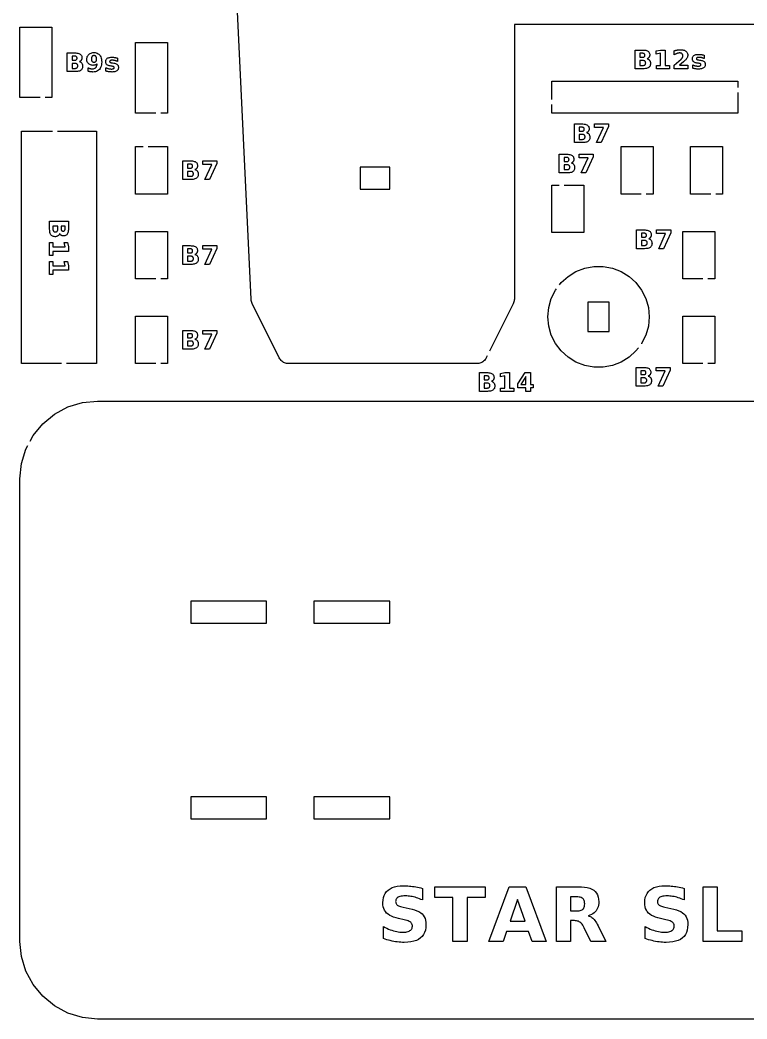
# Model space of a CAD drawing. Header units: millimetres. Extents: x 9 to 297, y 5 to 291.
# Drawn here: x 8.9 to 103.3, y 8.9 to 138.5 of the extents above; entities that cross this region are included whole.
import ezdxf

# ---------------------------------------------------------------- set-up
doc = ezdxf.new("R2010")
doc.units = ezdxf.units.MM
doc.layers.add('CUT', color=1, linetype='CONTINUOUS')
doc.layers.add('ENGRAVE', color=5, linetype='CONTINUOUS')

msp = doc.modelspace()

# ---------------------------------------------------------------- linework, layer by layer
at = {"layer": 'CUT', "color": 1}
for points in [[(69.5606, 94.9535), (69.4255, 94.6834), (69.3585, 94.5646), (69.2787, 94.4515), (69.188, 94.3471), (69.0872, 94.2523), (68.9774, 94.1681), (68.8597, 94.0954), (68.7353, 94.0348), (68.6055, 93.9871), (68.4715, 93.9527), (68.3347, 93.9319), (68.1984, 93.925), (43.8016, 93.925), (43.6653, 93.9319), (43.5285, 93.9527), (43.3945, 93.9871), (43.2647, 94.0348), (43.1403, 94.0954), (43.0226, 94.1681), (42.9128, 94.2523), (42.812, 94.3471), (42.7213, 94.4515), (42.6415, 94.5646), (42.5745, 94.6834), (39.0548, 101.7228), (38.9983, 101.852), (38.9551, 101.9883), (38.9261, 102.1283), (38.9121, 102.2686), (34.9267, 185.962)], [(11.55, 128.425), (8.925, 128.425), (8.925, 137.575), (13.075, 137.575), (13.075, 128.425), (12.2, 128.425)], [(125.4473, 138.5358), (125.368, 138.4287), (125.2774, 138.3285), (125.1774, 138.2377), (125.0689, 138.1571), (124.9531, 138.0876), (124.831, 138.0298), (124.7038, 137.9842), (124.5728, 137.9514), (124.4392, 137.9315), (124.3061, 137.925), (73.075, 137.925), (73.075, 102.3051), (73.0692, 102.1796), (73.0515, 102.0533), (73.0222, 101.9293), (72.9816, 101.8085), (72.9306, 101.6935), (69.8513, 95.5349)], [(26.55, 126.425), (23.925, 126.425), (23.925, 135.575), (28.075, 135.575), (28.075, 126.425), (27.2, 126.425)], [(77.925, 128.2), (77.925, 130.575), (102.075, 130.575), (102.075, 129.75)], [(102.075, 129.1), (102.075, 126.425), (77.925, 126.425), (77.925, 127.55)], [(14.3, 93.925), (9.125, 93.925), (9.125, 124.075), (13.15, 124.075)], [(13.8, 124.075), (18.875, 124.075), (18.875, 93.925), (14.95, 93.925)], [(25.55, 122.075), (28.075, 122.075), (28.075, 115.925), (23.925, 115.925), (23.925, 122.075), (24.9, 122.075)], [(89.55, 115.925), (86.925, 115.925), (86.925, 122.075), (91.075, 122.075), (91.075, 115.925), (90.2, 115.925)], [(98.55, 115.925), (95.925, 115.925), (95.925, 122.075), (100.075, 122.075), (100.075, 115.925), (99.2, 115.925)], [(79.55, 117.075), (82.075, 117.075), (82.075, 110.925), (77.925, 110.925), (77.925, 117.075), (78.9, 117.075)], [(26.55, 104.925), (23.925, 104.925), (23.925, 111.075), (28.075, 111.075), (28.075, 104.925), (27.2, 104.925)], [(97.55, 104.925), (94.925, 104.925), (94.925, 111.075), (99.075, 111.075), (99.075, 104.925), (98.2, 104.925)], [(78.9342, 104.1562), (79.1408, 104.4298), (80.0375, 105.2472), (81.0691, 105.886), (82.2006, 106.3243), (83.3933, 106.5473), (84.6067, 106.5473), (85.7994, 106.3243), (86.9309, 105.886), (87.9625, 105.2472), (88.8592, 104.4298), (89.5905, 103.4615), (90.1313, 102.3753), (90.4634, 101.2082), (90.5753, 100), (90.4634, 98.7918), (90.1313, 97.6247), (89.5905, 96.5385), (89.5614, 96.5001)], [(89.1697, 95.9813), (88.8592, 95.5702), (87.9625, 94.7528), (86.9309, 94.114), (85.7994, 93.6757), (84.6067, 93.4527), (83.3933, 93.4527), (82.2006, 93.6757), (81.0691, 94.114), (80.0375, 94.7528), (79.1408, 95.5702), (78.4095, 96.5385), (77.8687, 97.6247), (77.5366, 98.7918), (77.4247, 100), (77.5366, 101.2082), (77.8687, 102.3753), (78.4095, 103.4615), (78.5425, 103.6375)], [(26.55, 93.925), (23.925, 93.925), (23.925, 100.075), (28.075, 100.075), (28.075, 93.925), (27.2, 93.925)], [(97.55, 93.925), (94.925, 93.925), (94.925, 100.075), (99.075, 100.075), (99.075, 93.925), (98.2, 93.925)], [(10.2328, 83.8682), (10.6226, 84.5976), (11.8756, 86.1244), (13.4024, 87.3774), (15.1443, 88.3084), (17.0344, 88.8818), (18.9963, 89.075), (177.6474, 89.075)], [(107.7008, 8.925), (18.9963, 8.925), (17.0344, 9.1182), (15.1443, 9.6916), (13.4024, 10.6226), (11.8756, 11.8756), (10.6226, 13.4024), (9.6916, 15.1443), (9.1182, 17.0344), (8.925, 18.9963), (8.925, 79.0037), (9.1182, 80.9656), (9.6916, 82.8557), (9.9264, 83.295)]]:
    msp.add_lwpolyline(points, dxfattribs=at)
for points in [[(56.925, 119.425), (53.075, 119.425), (53.075, 116.575), (56.925, 116.575), (56.925, 119.425)], [(85.395, 98.105), (85.395, 101.895), (82.605, 101.895), (82.605, 98.105), (85.395, 98.105)], [(40.925, 60.275), (40.925, 63.125), (31.075, 63.125), (31.075, 60.275), (40.925, 60.275)], [(56.925, 60.275), (56.925, 63.125), (47.075, 63.125), (47.075, 60.275), (56.925, 60.275)], [(40.925, 34.875), (40.925, 37.725), (31.075, 37.725), (31.075, 34.875), (40.925, 34.875)], [(56.925, 37.725), (47.075, 37.725), (47.075, 34.875), (56.925, 34.875), (56.925, 37.725)]]:
    msp.add_lwpolyline(points, close=True, dxfattribs=at)
at = {"layer": 'ENGRAVE', "color": 5}
for points in [[(16.8617, 132.9782), (16.9062, 132.9339), (16.9456, 132.884), (16.9795, 132.8294), (17.0071, 132.7708), (17.0286, 132.7082), (17.044, 132.6417), (17.0532, 132.5711), (17.0563, 132.4966), (17.0497, 132.3844), (17.0299, 132.2821), (16.9969, 132.1898), (16.9507, 132.1074), (16.8913, 132.035), (16.8187, 131.9725), (16.7326, 131.9198), (16.6328, 131.8767), (16.5192, 131.8431), (16.3919, 131.8192), (16.2508, 131.8048), (16.096, 131.8), (15.056, 131.8), (15.056, 134.23), (15.9967, 134.23), (16.1577, 134.2258), (16.3032, 134.213), (16.4331, 134.1918), (16.5476, 134.162), (16.6465, 134.1238), (16.73, 134.077), (16.7994, 134.0209), (16.8561, 133.9546), (16.9003, 133.878), (16.9318, 133.7913), (16.9507, 133.6943), (16.957, 133.5871), (16.9547, 133.5294), (16.9478, 133.4747), (16.9363, 133.4229), (16.9201, 133.3741), (16.8994, 133.3282), (16.874, 133.2852), (16.8443, 133.2455), (16.8104, 133.2093), (16.7723, 133.1767), (16.7301, 133.1477), (16.6837, 133.1223), (16.6331, 133.1005), (16.6979, 133.0782), (16.7576, 133.0504), (16.8122, 133.017), (16.8617, 132.9782)], [(16.1595, 133.3055), (16.195, 133.3182), (16.2264, 133.3345), (16.2539, 133.3544), (16.2773, 133.3778), (16.2964, 133.4046), (16.3113, 133.4349), (16.3219, 133.4687), (16.3283, 133.5058), (16.3304, 133.5464), (16.3283, 133.5865), (16.3219, 133.6234), (16.3113, 133.6569), (16.2964, 133.6871), (16.2773, 133.714), (16.2539, 133.7377), (16.2264, 133.7578), (16.195, 133.7743), (16.1595, 133.7871), (16.1201, 133.7963), (16.0767, 133.8017), (16.0293, 133.8036), (15.6826, 133.8036), (15.6826, 133.2893), (16.0293, 133.2893), (16.0767, 133.2911), (16.1201, 133.2965), (16.1595, 133.3055)], [(17.8561, 132.2602), (17.9042, 132.2417), (17.9515, 132.2252), (17.9982, 132.2106), (18.0441, 132.1979), (18.0896, 132.1873), (18.1349, 132.1785), (18.18, 132.1717), (18.225, 132.1668), (18.2697, 132.1639), (18.3143, 132.163), (18.4042, 132.1673), (18.4872, 132.1802), (18.5633, 132.2018), (18.6326, 132.232), (18.695, 132.2709), (18.7505, 132.3184), (18.799, 132.3744), (18.8404, 132.4387), (18.8746, 132.5115), (18.9017, 132.5926), (18.9216, 132.682), (18.9344, 132.7798), (18.8971, 132.7538), (18.859, 132.7301), (18.8201, 132.7086), (18.7804, 132.6894), (18.7398, 132.6724), (18.6984, 132.6577), (18.6561, 132.6453), (18.6125, 132.6351), (18.5678, 132.6272), (18.5219, 132.6216), (18.4749, 132.6182), (18.4266, 132.6171), (18.3064, 132.6231), (18.1942, 132.6412), (18.0899, 132.6714), (17.9937, 132.7136), (17.9055, 132.7679), (17.8252, 132.8343), (17.7554, 132.9106), (17.6982, 132.9945), (17.6537, 133.086), (17.622, 133.1852), (17.6029, 133.292), (17.5965, 133.4064), (17.6036, 133.5329), (17.6249, 133.6506), (17.6602, 133.7596), (17.7098, 133.86), (17.7734, 133.9517), (17.8513, 134.0347), (17.941, 134.1068), (18.0403, 134.1658), (18.1493, 134.2117), (18.2679, 134.2445), (18.3962, 134.2641), (18.534, 134.2707), (18.6865, 134.2618), (18.827, 134.2351), (18.9556, 134.1905), (19.0722, 134.1282), (19.177, 134.048), (19.2697, 133.9501), (19.3493, 133.8358), (19.4144, 133.7068), (19.465, 133.5631), (19.5012, 133.4046), (19.5229, 133.2314), (19.5301, 133.0435), (19.5217, 132.8499), (19.4963, 132.6707), (19.4541, 132.5058), (19.3949, 132.3552), (19.3188, 132.2189), (19.2258, 132.097), (19.118, 131.9919), (18.9977, 131.9058), (18.8649, 131.8389), (18.7194, 131.791), (18.5614, 131.7624), (18.3908, 131.7528), (18.3343, 131.7535), (18.2785, 131.7556), (18.2236, 131.7591), (18.1695, 131.764), (18.1162, 131.7703), (18.0637, 131.778), (18.0118, 131.7871), (17.9602, 131.7976), (17.909, 131.8096), (17.8582, 131.8229), (17.8078, 131.8376), (17.7577, 131.8537), (17.7577, 132.3029), (17.8072, 132.2806), (17.8561, 132.2602)], [(18.6748, 133.0506), (18.7138, 133.0713), (18.7483, 133.098), (18.7782, 133.1306), (18.8036, 133.1691), (18.8243, 133.2135), (18.8404, 133.2638), (18.852, 133.3201), (18.8589, 133.3823), (18.8612, 133.4504), (18.8589, 133.518), (18.852, 133.5799), (18.8404, 133.6359), (18.8243, 133.6862), (18.8036, 133.7307), (18.7782, 133.7694), (18.7483, 133.8022), (18.7138, 133.8291), (18.6748, 133.85), (18.6313, 133.8649), (18.5833, 133.8738), (18.5308, 133.8768), (18.4783, 133.8738), (18.4302, 133.8649), (18.3868, 133.85), (18.3478, 133.8291), (18.3133, 133.8022), (18.2834, 133.7694), (18.258, 133.7307), (18.2373, 133.6862), (18.2211, 133.6359), (18.2096, 133.5799), (18.2027, 133.518), (18.2004, 133.4504), (18.2027, 133.3823), (18.2096, 133.3201), (18.2211, 133.2638), (18.2373, 133.2135), (18.258, 133.1691), (18.2834, 133.1306), (18.3133, 133.098), (18.3478, 133.0713), (18.3868, 133.0506), (18.4302, 133.0358), (18.4783, 133.0269), (18.5308, 133.024), (18.5833, 133.0269), (18.6313, 133.0358), (18.6748, 133.0506)], [(21.5808, 133.1232), (21.5188, 133.1482), (21.4575, 133.171), (21.3969, 133.1916), (21.337, 133.21), (21.2779, 133.2263), (21.2195, 133.2404), (21.162, 133.2524), (21.1055, 133.2621), (21.0502, 133.2697), (20.9959, 133.2752), (20.9428, 133.2784), (20.8907, 133.2795), (20.8377, 133.2783), (20.7895, 133.2749), (20.746, 133.2691), (20.7073, 133.261), (20.6733, 133.2507), (20.6441, 133.238), (20.6195, 133.2229), (20.5993, 133.2053), (20.5837, 133.1853), (20.5725, 133.1628), (20.5658, 133.1377), (20.5635, 133.1102), (20.5652, 133.0878), (20.5703, 133.0672), (20.5788, 133.0484), (20.5907, 133.0314), (20.6059, 133.0162), (20.6246, 133.0028), (20.6476, 132.9909), (20.676, 132.98), (20.7098, 132.9702), (20.749, 132.9616), (20.7936, 132.954), (20.8435, 132.9475), (20.946, 132.9328), (21.0871, 132.9118), (21.2119, 132.8867), (21.3204, 132.8575), (21.4126, 132.8243), (21.4886, 132.787), (21.5482, 132.7456), (21.5955, 132.6981), (21.6341, 132.6424), (21.6642, 132.5784), (21.6857, 132.5062), (21.6986, 132.4258), (21.7029, 132.3371), (21.6969, 132.244), (21.679, 132.159), (21.6492, 132.082), (21.6074, 132.013), (21.5537, 131.9521), (21.488, 131.8993), (21.4105, 131.8545), (21.3213, 131.8179), (21.2203, 131.7894), (21.1075, 131.7691), (20.983, 131.7569), (20.8467, 131.7528), (20.7862, 131.7536), (20.7249, 131.756), (20.663, 131.7599), (20.6004, 131.7655), (20.5372, 131.7726), (20.4732, 131.7813), (20.4086, 131.7916), (20.3435, 131.8034), (20.2777, 131.8169), (20.2113, 131.8319), (20.1444, 131.8485), (20.0769, 131.8667), (20.0769, 132.3094), (20.1352, 132.2824), (20.194, 132.2577), (20.2533, 132.2354), (20.3131, 132.2154), (20.3734, 132.1978), (20.4341, 132.1825), (20.4953, 132.1696), (20.5569, 132.159), (20.6187, 132.1507), (20.6808, 132.1449), (20.7433, 132.1413), (20.8061, 132.1402), (20.8607, 132.1415), (20.9106, 132.1454), (20.9558, 132.152), (20.9963, 132.1611), (21.0321, 132.1729), (21.0632, 132.1874), (21.0896, 132.2044), (21.1111, 132.2239), (21.1279, 132.246), (21.1399, 132.2706), (21.1471, 132.2977), (21.1495, 132.3273), (21.1478, 132.3523), (21.1429, 132.375), (21.1346, 132.3955), (21.1231, 132.4138), (21.1082, 132.4299), (21.0901, 132.4437), (21.067, 132.456), (21.0374, 132.4673), (21.0012, 132.4777), (20.9584, 132.4871), (20.9091, 132.4956), (20.8533, 132.5031), (20.7507, 132.5161), (20.6275, 132.5347), (20.5172, 132.5579), (20.4199, 132.5857), (20.3355, 132.6181), (20.264, 132.6552), (20.2055, 132.6968), (20.1577, 132.7446), (20.1187, 132.7999), (20.0883, 132.8628), (20.0666, 132.9334), (20.0536, 133.0115), (20.0492, 133.0972), (20.0547, 133.1896), (20.0713, 133.2737), (20.0989, 133.3495), (20.1375, 133.4169), (20.1871, 133.4761), (20.2478, 133.5269), (20.3199, 133.5697), (20.4037, 133.6047), (20.4993, 133.6319), (20.6066, 133.6513), (20.7257, 133.663), (20.8565, 133.6669), (20.9107, 133.6662), (20.9657, 133.6641), (21.0217, 133.6608), (21.0786, 133.656), (21.1364, 133.6499), (21.1951, 133.6424), (21.255, 133.6335), (21.3168, 133.6231), (21.3802, 133.6111), (21.4453, 133.5976), (21.5122, 133.5825), (21.5808, 133.566), (21.5808, 133.1232)], [(90.548, 133.353), (90.5925, 133.3087), (90.6319, 133.2588), (90.6657, 133.2042), (90.6934, 133.1456), (90.7149, 133.083), (90.7303, 133.0165), (90.7395, 132.9459), (90.7426, 132.8714), (90.736, 132.7592), (90.7162, 132.6569), (90.6832, 132.5646), (90.637, 132.4822), (90.5776, 132.4098), (90.505, 132.3473), (90.4189, 132.2946), (90.3191, 132.2515), (90.2055, 132.2179), (90.0782, 132.194), (89.9371, 132.1796), (89.7823, 132.1748), (88.7423, 132.1748), (88.7423, 134.6048), (89.683, 134.6048), (89.844, 134.6006), (89.9895, 134.5878), (90.1194, 134.5666), (90.2339, 134.5368), (90.3328, 134.4986), (90.4163, 134.4518), (90.4856, 134.3957), (90.5424, 134.3294), (90.5866, 134.2528), (90.6181, 134.1661), (90.637, 134.0691), (90.6433, 133.9619), (90.641, 133.9042), (90.6341, 133.8495), (90.6226, 133.7977), (90.6064, 133.7489), (90.5857, 133.703), (90.5603, 133.66), (90.5306, 133.6203), (90.4967, 133.5841), (90.4586, 133.5515), (90.4164, 133.5225), (90.37, 133.4971), (90.3194, 133.4753), (90.3842, 133.453), (90.4439, 133.4252), (90.4985, 133.3918), (90.548, 133.353)], [(89.8458, 133.6803), (89.8812, 133.693), (89.9127, 133.7093), (89.9402, 133.7292), (89.9636, 133.7526), (89.9827, 133.7794), (89.9976, 133.8097), (90.0082, 133.8435), (90.0146, 133.8806), (90.0167, 133.9212), (90.0146, 133.9613), (90.0082, 133.9982), (89.9976, 134.0317), (89.9827, 134.0619), (89.9636, 134.0888), (89.9402, 134.1125), (89.9127, 134.1326), (89.8812, 134.1491), (89.8458, 134.1619), (89.8064, 134.1711), (89.763, 134.1765), (89.7156, 134.1784), (89.3689, 134.1784), (89.3689, 133.6641), (89.7156, 133.6641), (89.763, 133.6659), (89.8064, 133.6713), (89.8458, 133.6803)], [(92.0543, 134.1784), (91.4863, 134.0612), (91.4863, 134.4876), (92.0511, 134.6048), (92.6468, 134.6048), (92.6468, 132.6077), (93.2002, 132.6077), (93.2002, 132.1748), (91.5009, 132.1748), (91.5009, 132.6077), (92.0543, 132.6077), (92.0543, 134.1784)], [(95.5926, 132.1748), (93.8267, 132.1748), (93.8267, 132.6354), (94.7137, 133.4183), (94.7516, 133.454), (94.786, 133.4894), (94.8171, 133.5245), (94.8446, 133.5593), (94.8688, 133.5939), (94.8895, 133.6282), (94.9069, 133.6627), (94.9211, 133.6975), (94.9322, 133.7328), (94.9401, 133.7686), (94.9449, 133.8048), (94.9464, 133.8415), (94.9433, 133.8966), (94.9337, 133.948), (94.9178, 133.9957), (94.8954, 134.0397), (94.8668, 134.08), (94.8317, 134.1165), (94.7914, 134.1484), (94.7468, 134.1744), (94.698, 134.1947), (94.6451, 134.2091), (94.5879, 134.2178), (94.5265, 134.2207), (94.4769, 134.219), (94.4258, 134.2137), (94.3731, 134.205), (94.3189, 134.1928), (94.2632, 134.1772), (94.2059, 134.158), (94.1472, 134.1355), (94.0871, 134.1095), (94.0256, 134.0801), (93.9628, 134.0474), (93.8987, 134.0112), (93.8332, 133.9717), (93.8332, 134.5055), (93.9036, 134.5279), (93.9737, 134.5485), (94.0435, 134.5672), (94.1131, 134.584), (94.1824, 134.599), (94.2515, 134.6121), (94.3201, 134.6233), (94.3884, 134.6325), (94.4561, 134.6396), (94.5235, 134.6447), (94.5903, 134.6477), (94.6567, 134.6488), (94.7967, 134.6434), (94.9259, 134.6274), (95.0443, 134.6007), (95.1519, 134.5634), (95.2487, 134.5154), (95.3346, 134.4567), (95.4085, 134.3885), (95.4689, 134.3118), (95.5159, 134.2268), (95.5495, 134.1333), (95.5696, 134.0315), (95.5763, 133.9212), (95.5735, 133.8558), (95.5649, 133.7918), (95.5507, 133.7294), (95.5308, 133.6684), (95.5051, 133.6089), (95.4738, 133.5509), (95.4333, 133.4905), (95.3803, 133.4235), (95.3147, 133.3501), (95.2365, 133.2703), (95.1458, 133.1839), (95.0425, 133.0911), (94.5233, 132.6354), (95.5926, 132.6354), (95.5926, 132.1748)], [(97.6577, 133.523), (97.5964, 133.5458), (97.5358, 133.5664), (97.476, 133.5848), (97.4168, 133.6011), (97.3584, 133.6152), (97.3009, 133.6272), (97.2445, 133.6369), (97.1892, 133.6445), (97.1349, 133.65), (97.0817, 133.6532), (97.0297, 133.6543), (96.9767, 133.6531), (96.9285, 133.6497), (96.885, 133.6439), (96.8463, 133.6358), (96.8123, 133.6255), (96.7831, 133.6128), (96.7585, 133.5977), (96.7383, 133.5801), (96.7226, 133.5601), (96.7115, 133.5376), (96.7047, 133.5125), (96.7025, 133.485), (96.7042, 133.4626), (96.7093, 133.442), (96.7178, 133.4232), (96.7296, 133.4062), (96.7449, 133.391), (96.7635, 133.3776), (96.7866, 133.3657), (96.815, 133.3548), (96.8488, 133.345), (96.888, 133.3364), (96.9325, 133.3288), (96.9825, 133.3223), (97.085, 133.3076), (97.226, 133.2866), (97.3508, 133.2615), (97.4593, 133.2323), (97.5516, 133.1991), (97.6275, 133.1618), (97.6872, 133.1204), (97.7344, 133.0729), (97.7731, 133.0172), (97.8032, 132.9532), (97.8246, 132.881), (97.8375, 132.8006), (97.8418, 132.7119), (97.8359, 132.6188), (97.818, 132.5338), (97.7881, 132.4568), (97.7463, 132.3878), (97.6926, 132.3269), (97.627, 132.2741), (97.5495, 132.2293), (97.4602, 132.1927), (97.3592, 132.1642), (97.2465, 132.1439), (97.122, 132.1317), (96.9857, 132.1276), (96.9251, 132.1284), (96.8639, 132.1308), (96.802, 132.1347), (96.7394, 132.1403), (96.6761, 132.1474), (96.6122, 132.1561), (96.5476, 132.1664), (96.4824, 132.1782), (96.4167, 132.1917), (96.3503, 132.2067), (96.2834, 132.2233), (96.2158, 132.2415), (96.2158, 132.6842), (96.2741, 132.6572), (96.3329, 132.6325), (96.3922, 132.6102), (96.452, 132.5902), (96.5123, 132.5726), (96.5731, 132.5573), (96.6343, 132.5444), (96.6958, 132.5338), (96.7576, 132.5255), (96.8198, 132.5197), (96.8822, 132.5161), (96.945, 132.515), (96.9996, 132.5163), (97.0495, 132.5202), (97.0948, 132.5268), (97.1353, 132.5359), (97.1711, 132.5477), (97.2022, 132.5622), (97.2285, 132.5792), (97.2501, 132.5987), (97.2669, 132.6208), (97.2789, 132.6454), (97.286, 132.6725), (97.2884, 132.7021), (97.2868, 132.7271), (97.2818, 132.7498), (97.2736, 132.7703), (97.262, 132.7886), (97.2472, 132.8047), (97.229, 132.8185), (97.206, 132.8308), (97.1763, 132.8421), (97.1401, 132.8525), (97.0974, 132.8619), (97.0481, 132.8704), (96.9922, 132.8779), (96.8897, 132.8909), (96.7665, 132.9095), (96.6562, 132.9327), (96.5589, 132.9605), (96.4745, 132.9929), (96.403, 133.03), (96.3444, 133.0716), (96.2967, 133.1194), (96.2576, 133.1747), (96.2272, 133.2376), (96.2055, 133.3082), (96.1925, 133.3863), (96.1882, 133.472), (96.1937, 133.5644), (96.2102, 133.6485), (96.2378, 133.7243), (96.2764, 133.7917), (96.3261, 133.8509), (96.3867, 133.9017), (96.4588, 133.9445), (96.5426, 133.9794), (96.6382, 134.0067), (96.7455, 134.0261), (96.8646, 134.0378), (96.9955, 134.0417), (97.0496, 134.041), (97.1047, 134.0389), (97.1607, 134.0356), (97.2175, 134.0308), (97.2753, 134.0247), (97.334, 134.0172), (97.394, 134.0083), (97.4557, 133.9979), (97.5192, 133.9859), (97.5843, 133.9724), (97.6512, 133.9573), (97.7198, 133.9407), (97.7198, 133.498), (97.6577, 133.523)], [(16.2606, 132.2619), (16.3001, 132.2818), (16.3345, 132.3062), (16.3636, 132.335), (16.3874, 132.3684), (16.4059, 132.4063), (16.4191, 132.4487), (16.427, 132.4956), (16.4297, 132.5471), (16.4271, 132.5975), (16.4192, 132.6436), (16.4061, 132.6852), (16.3877, 132.7225), (16.3641, 132.7554), (16.3353, 132.7839), (16.3012, 132.808), (16.2617, 132.8277), (16.2169, 132.8431), (16.1667, 132.8541), (16.1113, 132.8606), (16.0505, 132.8628), (15.6826, 132.8628), (15.6826, 132.2264), (16.0505, 132.2264), (16.1108, 132.2286), (16.1659, 132.2353), (16.2159, 132.2464), (16.2606, 132.2619)], [(89.9469, 132.6367), (89.9864, 132.6566), (90.0208, 132.681), (90.0499, 132.7098), (90.0737, 132.7432), (90.0922, 132.7811), (90.1054, 132.8235), (90.1133, 132.8704), (90.116, 132.9219), (90.1134, 132.9723), (90.1055, 133.0183), (90.0924, 133.06), (90.074, 133.0973), (90.0504, 133.1302), (90.0216, 133.1587), (89.9874, 133.1828), (89.948, 133.2025), (89.9032, 133.2179), (89.853, 133.2289), (89.7976, 133.2354), (89.7367, 133.2376), (89.3689, 133.2376), (89.3689, 132.6012), (89.7367, 132.6012), (89.7971, 132.6034), (89.8522, 132.6101), (89.9022, 132.6212), (89.9469, 132.6367)], [(82.6312, 123.8058), (82.6807, 123.767), (82.7252, 123.7226), (82.7647, 123.6728), (82.7985, 123.6181), (82.8261, 123.5595), (82.8477, 123.497), (82.863, 123.4304), (82.8723, 123.3599), (82.8753, 123.2854), (82.8687, 123.1732), (82.8489, 123.0709), (82.8159, 122.9786), (82.7697, 122.8962), (82.7103, 122.8238), (82.6377, 122.7613), (82.5516, 122.7086), (82.4518, 122.6654), (82.3382, 122.6319), (82.2109, 122.6079), (82.0699, 122.5936), (81.915, 122.5888), (80.875, 122.5888), (80.875, 125.0188), (81.8158, 125.0188), (81.9767, 125.0145), (82.1222, 125.0018), (82.2522, 124.9805), (82.3666, 124.9508), (82.4656, 124.9125), (82.549, 124.8658), (82.6184, 124.8097), (82.6751, 124.7434), (82.7193, 124.6668), (82.7508, 124.5801), (82.7697, 124.4831), (82.7761, 124.3759), (82.7737, 124.3182), (82.7668, 124.2635), (82.7553, 124.2117), (82.7392, 124.1628), (82.7184, 124.1169), (82.693, 124.074), (82.6633, 124.0342), (82.6294, 123.9981), (82.5913, 123.9655), (82.5491, 123.9365), (82.5027, 123.9111), (82.4522, 123.8892), (82.5169, 123.8669), (82.5766, 123.8391), (82.6312, 123.8058)], [(81.9391, 124.0853), (81.9785, 124.0943), (82.014, 124.107), (82.0454, 124.1232), (82.0729, 124.1431), (82.0963, 124.1665), (82.1154, 124.1934), (82.1303, 124.2237), (82.1409, 124.2574), (82.1473, 124.2946), (82.1494, 124.3352), (82.1473, 124.3753), (82.1409, 124.4121), (82.1303, 124.4457), (82.1154, 124.4759), (82.0963, 124.5028), (82.0729, 124.5264), (82.0454, 124.5466), (82.014, 124.5631), (81.9785, 124.5759), (81.9391, 124.585), (81.8957, 124.5905), (81.8483, 124.5923), (81.5016, 124.5923), (81.5016, 124.078), (81.8483, 124.078), (81.8957, 124.0798), (81.9391, 124.0853)], [(85.2971, 125.0188), (85.2971, 124.6656), (84.3498, 122.5888), (83.7395, 122.5888), (84.6363, 124.5582), (83.466, 124.5582), (83.466, 125.0188), (85.2971, 125.0188)], [(82.0349, 123.0351), (82.0796, 123.0506), (82.1192, 123.0706), (82.1535, 123.095), (82.1826, 123.1238), (82.2064, 123.1572), (82.2249, 123.1951), (82.2381, 123.2375), (82.2461, 123.2844), (82.2487, 123.3358), (82.2461, 123.3863), (82.2382, 123.4323), (82.2251, 123.474), (82.2068, 123.5113), (82.1832, 123.5441), (82.1543, 123.5727), (82.1202, 123.5968), (82.0807, 123.6165), (82.0359, 123.6319), (81.9858, 123.6428), (81.9303, 123.6494), (81.8695, 123.6516), (81.5016, 123.6516), (81.5016, 123.0152), (81.8695, 123.0152), (81.9298, 123.0174), (81.9849, 123.0241), (82.0349, 123.0351)], [(80.6502, 119.8766), (80.6998, 119.8378), (80.7443, 119.7935), (80.7837, 119.7436), (80.8175, 119.689), (80.8452, 119.6304), (80.8667, 119.5678), (80.8821, 119.5013), (80.8913, 119.4307), (80.8944, 119.3562), (80.8878, 119.244), (80.868, 119.1417), (80.835, 119.0494), (80.7887, 118.967), (80.7293, 118.8946), (80.6567, 118.8321), (80.5706, 118.7794), (80.4708, 118.7363), (80.3573, 118.7027), (80.2299, 118.6788), (80.0889, 118.6644), (79.9341, 118.6596), (78.894, 118.6596), (78.894, 121.0896), (79.8348, 121.0896), (79.9958, 121.0854), (80.1412, 121.0726), (80.2712, 121.0514), (80.3856, 121.0216), (80.4846, 120.9834), (80.568, 120.9366), (80.6374, 120.8805), (80.6942, 120.8142), (80.7383, 120.7376), (80.7698, 120.6509), (80.7888, 120.5539), (80.7951, 120.4467), (80.7928, 120.389), (80.7859, 120.3343), (80.7743, 120.2825), (80.7582, 120.2337), (80.7374, 120.1878), (80.7121, 120.1448), (80.6823, 120.1051), (80.6484, 120.0689), (80.6103, 120.0364), (80.5681, 120.0074), (80.5217, 119.9819), (80.4712, 119.9601), (80.5359, 119.9378), (80.5956, 119.91), (80.6502, 119.8766)], [(79.9581, 120.1561), (79.9976, 120.1651), (80.033, 120.1778), (80.0645, 120.1941), (80.092, 120.214), (80.1153, 120.2374), (80.1344, 120.2642), (80.1493, 120.2945), (80.1599, 120.3283), (80.1663, 120.3654), (80.1684, 120.406), (80.1663, 120.4462), (80.1599, 120.483), (80.1493, 120.5165), (80.1344, 120.5467), (80.1153, 120.5736), (80.092, 120.5973), (80.0645, 120.6174), (80.033, 120.6339), (79.9976, 120.6467), (79.9581, 120.6559), (79.9147, 120.6614), (79.8673, 120.6632), (79.5207, 120.6632), (79.5207, 120.1489), (79.8673, 120.1489), (79.9147, 120.1507), (79.9581, 120.1561)], [(83.3161, 121.0896), (83.3161, 120.7364), (82.3688, 118.6596), (81.7585, 118.6596), (82.6553, 120.629), (81.4851, 120.629), (81.4851, 121.0896), (83.3161, 121.0896)], [(31.8122, 119.017), (31.8617, 118.9782), (31.9062, 118.9339), (31.9456, 118.884), (31.9795, 118.8294), (32.0071, 118.7708), (32.0286, 118.7082), (32.044, 118.6417), (32.0532, 118.5711), (32.0563, 118.4966), (32.0497, 118.3844), (32.0299, 118.2821), (31.9969, 118.1898), (31.9507, 118.1074), (31.8913, 118.035), (31.8187, 117.9725), (31.7326, 117.9198), (31.6328, 117.8767), (31.5192, 117.8431), (31.3919, 117.8192), (31.2508, 117.8048), (31.096, 117.8), (30.056, 117.8), (30.056, 120.23), (30.9967, 120.23), (31.1577, 120.2258), (31.3032, 120.213), (31.4331, 120.1918), (31.5476, 120.162), (31.6465, 120.1238), (31.73, 120.077), (31.7994, 120.0209), (31.8561, 119.9546), (31.9003, 119.878), (31.9318, 119.7913), (31.9507, 119.6943), (31.957, 119.5871), (31.9547, 119.5294), (31.9478, 119.4747), (31.9363, 119.4229), (31.9201, 119.3741), (31.8994, 119.3282), (31.874, 119.2852), (31.8443, 119.2455), (31.8104, 119.2093), (31.7723, 119.1767), (31.7301, 119.1477), (31.6837, 119.1223), (31.6331, 119.1005), (31.6979, 119.0782), (31.7576, 119.0504), (31.8122, 119.017)], [(31.1201, 119.2965), (31.1595, 119.3055), (31.195, 119.3182), (31.2264, 119.3345), (31.2539, 119.3544), (31.2773, 119.3778), (31.2964, 119.4046), (31.3113, 119.4349), (31.3219, 119.4687), (31.3283, 119.5058), (31.3304, 119.5464), (31.3283, 119.5865), (31.3219, 119.6234), (31.3113, 119.6569), (31.2964, 119.6871), (31.2773, 119.714), (31.2539, 119.7377), (31.2264, 119.7578), (31.195, 119.7743), (31.1595, 119.7871), (31.1201, 119.7963), (31.0767, 119.8017), (31.0293, 119.8036), (30.6826, 119.8036), (30.6826, 119.2893), (31.0293, 119.2893), (31.0767, 119.2911), (31.1201, 119.2965)], [(34.4781, 120.23), (34.4781, 119.8768), (33.5308, 117.8), (32.9204, 117.8), (33.8173, 119.7694), (32.647, 119.7694), (32.647, 120.23), (34.4781, 120.23)], [(80.0539, 119.106), (80.0986, 119.1215), (80.1382, 119.1414), (80.1725, 119.1658), (80.2016, 119.1946), (80.2254, 119.228), (80.2439, 119.2659), (80.2572, 119.3083), (80.2651, 119.3552), (80.2677, 119.4067), (80.2651, 119.4571), (80.2572, 119.5032), (80.2441, 119.5448), (80.2258, 119.5821), (80.2022, 119.615), (80.1733, 119.6435), (80.1392, 119.6676), (80.0997, 119.6873), (80.0549, 119.7027), (80.0048, 119.7137), (79.9493, 119.7202), (79.8885, 119.7224), (79.5207, 119.7224), (79.5207, 119.086), (79.8885, 119.086), (79.9488, 119.0883), (80.004, 119.0949), (80.0539, 119.106)], [(31.2159, 118.2464), (31.2606, 118.2619), (31.3001, 118.2818), (31.3345, 118.3062), (31.3636, 118.335), (31.3874, 118.3684), (31.4059, 118.4063), (31.4191, 118.4487), (31.427, 118.4956), (31.4297, 118.5471), (31.4271, 118.5975), (31.4192, 118.6436), (31.4061, 118.6852), (31.3877, 118.7225), (31.3641, 118.7554), (31.3353, 118.7839), (31.3012, 118.808), (31.2617, 118.8277), (31.2169, 118.8431), (31.1667, 118.8541), (31.1113, 118.8606), (31.0505, 118.8628), (30.6826, 118.8628), (30.6826, 118.2264), (31.0505, 118.2264), (31.1108, 118.2286), (31.1659, 118.2353), (31.2159, 118.2464)], [(13.992, 110.6358), (13.9532, 110.5863), (13.9089, 110.5418), (13.859, 110.5024), (13.8044, 110.4686), (13.7458, 110.4409), (13.6832, 110.4194), (13.6167, 110.404), (13.5461, 110.3948), (13.4716, 110.3917), (13.3594, 110.3983), (13.2571, 110.4181), (13.1648, 110.4511), (13.0824, 110.4973), (13.01, 110.5567), (12.9475, 110.6293), (12.8948, 110.7154), (12.8517, 110.8152), (12.8181, 110.9288), (12.7942, 111.0561), (12.7798, 111.1972), (12.775, 111.352), (12.775, 112.392), (15.205, 112.392), (15.205, 111.4513), (15.2008, 111.2903), (15.188, 111.1448), (15.1668, 111.0149), (15.137, 110.9004), (15.0988, 110.8015), (15.052, 110.718), (14.9959, 110.6487), (14.9296, 110.5919), (14.853, 110.5477), (14.7663, 110.5162), (14.6693, 110.4973), (14.5621, 110.491), (14.5044, 110.4933), (14.4497, 110.5002), (14.3979, 110.5117), (14.3491, 110.5279), (14.3032, 110.5486), (14.2602, 110.574), (14.2205, 110.6037), (14.1843, 110.6376), (14.1517, 110.6757), (14.1227, 110.7179), (14.0973, 110.7643), (14.0755, 110.8149), (14.0532, 110.7501), (14.0254, 110.6905), (13.992, 110.6358)], [(13.2214, 111.2322), (13.2369, 111.1874), (13.2568, 111.1479), (13.2812, 111.1135), (13.31, 111.0844), (13.3434, 111.0606), (13.3813, 111.0421), (13.4237, 111.0289), (13.4706, 111.021), (13.5221, 111.0183), (13.5725, 111.0209), (13.6186, 111.0288), (13.6602, 111.0419), (13.6975, 111.0603), (13.7304, 111.0839), (13.7589, 111.1127), (13.783, 111.1469), (13.8027, 111.1863), (13.8181, 111.2311), (13.8291, 111.2813), (13.8356, 111.3367), (13.8378, 111.3976), (13.8378, 111.7654), (13.2014, 111.7654), (13.2014, 111.3976), (13.2036, 111.3372), (13.2103, 111.2821), (13.2214, 111.2322)], [(14.2715, 111.3279), (14.2805, 111.2885), (14.2932, 111.2531), (14.3095, 111.2216), (14.3294, 111.1941), (14.3528, 111.1707), (14.3796, 111.1516), (14.4099, 111.1367), (14.4437, 111.1261), (14.4808, 111.1197), (14.5214, 111.1176), (14.5615, 111.1197), (14.5984, 111.1261), (14.6319, 111.1367), (14.6621, 111.1516), (14.689, 111.1707), (14.7127, 111.1941), (14.7328, 111.2216), (14.7493, 111.2531), (14.7621, 111.2885), (14.7713, 111.3279), (14.7767, 111.3713), (14.7786, 111.4187), (14.7786, 111.7654), (14.2643, 111.7654), (14.2643, 111.4187), (14.2661, 111.3713), (14.2715, 111.3279)], [(90.6955, 110.0521), (90.7451, 110.0132), (90.7896, 109.9689), (90.829, 109.919), (90.8628, 109.8644), (90.8905, 109.8058), (90.912, 109.7432), (90.9274, 109.6767), (90.9366, 109.6061), (90.9397, 109.5316), (90.9331, 109.4194), (90.9133, 109.3172), (90.8803, 109.2248), (90.8341, 109.1425), (90.7747, 109.07), (90.702, 109.0075), (90.616, 108.9548), (90.5161, 108.9117), (90.4026, 108.8782), (90.2753, 108.8542), (90.1342, 108.8398), (89.9794, 108.835), (88.9394, 108.835), (88.9394, 111.265), (89.8801, 111.265), (90.0411, 111.2608), (90.1865, 111.248), (90.3165, 111.2268), (90.431, 111.197), (90.5299, 111.1588), (90.6133, 111.112), (90.6827, 111.0559), (90.7395, 110.9896), (90.7836, 110.9131), (90.8152, 110.8263), (90.8341, 110.7293), (90.8404, 110.6221), (90.8381, 110.5645), (90.8312, 110.5097), (90.8196, 110.4579), (90.8035, 110.4091), (90.7827, 110.3632), (90.7574, 110.3202), (90.7276, 110.2805), (90.6937, 110.2443), (90.6557, 110.2118), (90.6134, 110.1828), (90.567, 110.1573), (90.5165, 110.1355), (90.5812, 110.1132), (90.6409, 110.0854), (90.6955, 110.0521)], [(90.0034, 110.3315), (90.0429, 110.3406), (90.0783, 110.3532), (90.1098, 110.3695), (90.1373, 110.3894), (90.1606, 110.4128), (90.1798, 110.4397), (90.1946, 110.4699), (90.2053, 110.5037), (90.2116, 110.5408), (90.2138, 110.5814), (90.2116, 110.6216), (90.2053, 110.6584), (90.1946, 110.6919), (90.1798, 110.7221), (90.1606, 110.7491), (90.1373, 110.7727), (90.1098, 110.7928), (90.0783, 110.8093), (90.0429, 110.8221), (90.0034, 110.8313), (89.96, 110.8368), (89.9127, 110.8386), (89.566, 110.8386), (89.566, 110.3243), (89.9127, 110.3243), (89.96, 110.3261), (90.0034, 110.3315)], [(93.3614, 111.265), (93.3614, 110.9118), (92.4142, 108.835), (91.8038, 108.835), (92.7006, 110.8044), (91.5304, 110.8044), (91.5304, 111.265), (93.3614, 111.265)], [(14.7786, 109.08), (14.6614, 109.648), (15.0878, 109.648), (15.205, 109.0832), (15.205, 108.4875), (13.2079, 108.4875), (13.2079, 107.9341), (12.775, 107.9341), (12.775, 109.6334), (13.2079, 109.6334), (13.2079, 109.08), (14.7786, 109.08)], [(31.8122, 108.017), (31.8617, 107.9782), (31.9062, 107.9339), (31.9456, 107.884), (31.9795, 107.8294), (32.0071, 107.7708), (32.0286, 107.7082), (32.044, 107.6417), (32.0532, 107.5711), (32.0563, 107.4966), (32.0497, 107.3844), (32.0299, 107.2821), (31.9969, 107.1898), (31.9507, 107.1074), (31.8913, 107.035), (31.8187, 106.9725), (31.7326, 106.9198), (31.6328, 106.8767), (31.5192, 106.8431), (31.3919, 106.8192), (31.2508, 106.8048), (31.096, 106.8), (30.056, 106.8), (30.056, 109.23), (30.9967, 109.23), (31.1577, 109.2258), (31.3032, 109.213), (31.4331, 109.1918), (31.5476, 109.162), (31.6465, 109.1238), (31.73, 109.077), (31.7994, 109.0209), (31.8561, 108.9546), (31.9003, 108.878), (31.9318, 108.7913), (31.9507, 108.6943), (31.957, 108.5871), (31.9547, 108.5294), (31.9478, 108.4747), (31.9363, 108.4229), (31.9201, 108.3741), (31.8994, 108.3282), (31.874, 108.2852), (31.8443, 108.2455), (31.8104, 108.2093), (31.7723, 108.1767), (31.7301, 108.1477), (31.6837, 108.1223), (31.6331, 108.1005), (31.6979, 108.0782), (31.7576, 108.0504), (31.8122, 108.017)], [(34.4781, 109.23), (34.4781, 108.8768), (33.5308, 106.8), (32.9204, 106.8), (33.8173, 108.7694), (32.647, 108.7694), (32.647, 109.23), (34.4781, 109.23)], [(90.0992, 109.2814), (90.144, 109.2969), (90.1835, 109.3168), (90.2178, 109.3412), (90.2469, 109.37), (90.2707, 109.4034), (90.2892, 109.4413), (90.3025, 109.4837), (90.3104, 109.5306), (90.313, 109.5821), (90.3104, 109.6325), (90.3026, 109.6786), (90.2894, 109.7202), (90.2711, 109.7575), (90.2475, 109.7904), (90.2186, 109.8189), (90.1845, 109.843), (90.145, 109.8628), (90.1002, 109.8781), (90.0501, 109.8891), (89.9946, 109.8957), (89.9338, 109.8978), (89.566, 109.8978), (89.566, 109.2615), (89.9338, 109.2615), (89.9942, 109.2637), (90.0493, 109.2703), (90.0992, 109.2814)], [(31.1201, 108.2965), (31.1595, 108.3055), (31.195, 108.3182), (31.2264, 108.3345), (31.2539, 108.3544), (31.2773, 108.3778), (31.2964, 108.4046), (31.3113, 108.4349), (31.3219, 108.4687), (31.3283, 108.5058), (31.3304, 108.5464), (31.3283, 108.5865), (31.3219, 108.6234), (31.3113, 108.6569), (31.2964, 108.6871), (31.2773, 108.714), (31.2539, 108.7377), (31.2264, 108.7578), (31.195, 108.7743), (31.1595, 108.7871), (31.1201, 108.7963), (31.0767, 108.8017), (31.0293, 108.8036), (30.6826, 108.8036), (30.6826, 108.2893), (31.0293, 108.2893), (31.0767, 108.2911), (31.1201, 108.2965)], [(31.2159, 107.2464), (31.2606, 107.2619), (31.3001, 107.2818), (31.3345, 107.3062), (31.3636, 107.335), (31.3874, 107.3684), (31.4059, 107.4063), (31.4191, 107.4487), (31.427, 107.4956), (31.4297, 107.5471), (31.4271, 107.5975), (31.4192, 107.6436), (31.4061, 107.6852), (31.3877, 107.7225), (31.3641, 107.7554), (31.3353, 107.7839), (31.3012, 107.808), (31.2617, 107.8277), (31.2169, 107.8431), (31.1667, 107.8541), (31.1113, 107.8606), (31.0505, 107.8628), (30.6826, 107.8628), (30.6826, 107.2264), (31.0505, 107.2264), (31.1108, 107.2286), (31.1659, 107.2353), (31.2159, 107.2464)], [(14.7786, 106.6273), (14.6614, 107.1953), (15.0878, 107.1953), (15.205, 106.6306), (15.205, 106.0349), (13.2079, 106.0349), (13.2079, 105.4815), (12.775, 105.4815), (12.775, 107.1807), (13.2079, 107.1807), (13.2079, 106.6273), (14.7786, 106.6273)], [(31.8122, 97.017), (31.8617, 96.9782), (31.9062, 96.9339), (31.9456, 96.884), (31.9795, 96.8294), (32.0071, 96.7708), (32.0286, 96.7082), (32.044, 96.6417), (32.0532, 96.5711), (32.0563, 96.4966), (32.0497, 96.3844), (32.0299, 96.2821), (31.9969, 96.1898), (31.9507, 96.1074), (31.8913, 96.035), (31.8187, 95.9725), (31.7326, 95.9198), (31.6328, 95.8767), (31.5192, 95.8431), (31.3919, 95.8192), (31.2508, 95.8048), (31.096, 95.8), (30.056, 95.8), (30.056, 98.23), (30.9967, 98.23), (31.1577, 98.2258), (31.3032, 98.213), (31.4331, 98.1918), (31.5476, 98.162), (31.6465, 98.1238), (31.73, 98.077), (31.7994, 98.0209), (31.8561, 97.9546), (31.9003, 97.878), (31.9318, 97.7913), (31.9507, 97.6943), (31.957, 97.5871), (31.9547, 97.5294), (31.9478, 97.4747), (31.9363, 97.4229), (31.9201, 97.3741), (31.8994, 97.3282), (31.874, 97.2852), (31.8443, 97.2455), (31.8104, 97.2093), (31.7723, 97.1767), (31.7301, 97.1477), (31.6837, 97.1223), (31.6331, 97.1005), (31.6979, 97.0782), (31.7576, 97.0504), (31.8122, 97.017)], [(31.1201, 97.2965), (31.1595, 97.3055), (31.195, 97.3182), (31.2264, 97.3345), (31.2539, 97.3544), (31.2773, 97.3778), (31.2964, 97.4046), (31.3113, 97.4349), (31.3219, 97.4687), (31.3283, 97.5058), (31.3304, 97.5464), (31.3283, 97.5865), (31.3219, 97.6234), (31.3113, 97.6569), (31.2964, 97.6871), (31.2773, 97.714), (31.2539, 97.7377), (31.2264, 97.7578), (31.195, 97.7743), (31.1595, 97.7871), (31.1201, 97.7963), (31.0767, 97.8017), (31.0293, 97.8036), (30.6826, 97.8036), (30.6826, 97.2893), (31.0293, 97.2893), (31.0767, 97.2911), (31.1201, 97.2965)], [(34.4781, 98.23), (34.4781, 97.8768), (33.5308, 95.8), (32.9204, 95.8), (33.8173, 97.7694), (32.647, 97.7694), (32.647, 98.23), (34.4781, 98.23)], [(31.2159, 96.2464), (31.2606, 96.2619), (31.3001, 96.2818), (31.3345, 96.3062), (31.3636, 96.335), (31.3874, 96.3684), (31.4059, 96.4063), (31.4191, 96.4487), (31.427, 96.4956), (31.4297, 96.5471), (31.4271, 96.5975), (31.4192, 96.6436), (31.4061, 96.6852), (31.3877, 96.7225), (31.3641, 96.7554), (31.3353, 96.7839), (31.3012, 96.808), (31.2617, 96.8277), (31.2169, 96.8431), (31.1667, 96.8541), (31.1113, 96.8606), (31.0505, 96.8628), (30.6826, 96.8628), (30.6826, 96.2264), (31.0505, 96.2264), (31.1108, 96.2286), (31.1659, 96.2353), (31.2159, 96.2464)], [(90.6312, 92.2283), (90.6807, 92.1894), (90.7252, 92.1451), (90.7647, 92.0952), (90.7985, 92.0406), (90.8261, 91.982), (90.8477, 91.9194), (90.863, 91.8529), (90.8723, 91.7824), (90.8753, 91.7078), (90.8687, 91.5956), (90.8489, 91.4934), (90.8159, 91.401), (90.7697, 91.3187), (90.7103, 91.2462), (90.6377, 91.1838), (90.5516, 91.131), (90.4518, 91.0879), (90.3382, 91.0544), (90.2109, 91.0304), (90.0699, 91.016), (89.915, 91.0112), (88.875, 91.0112), (88.875, 93.4412), (89.8158, 93.4412), (89.9767, 93.437), (90.1222, 93.4242), (90.2522, 93.403), (90.3666, 93.3732), (90.4656, 93.335), (90.549, 93.2883), (90.6184, 93.2321), (90.6751, 93.1658), (90.7193, 93.0893), (90.7508, 93.0025), (90.7697, 92.9055), (90.7761, 92.7983), (90.7737, 92.7407), (90.7668, 92.6859), (90.7553, 92.6342), (90.7392, 92.5853), (90.7184, 92.5394), (90.693, 92.4964), (90.6633, 92.4567), (90.6294, 92.4206), (90.5913, 92.388), (90.5491, 92.359), (90.5027, 92.3335), (90.4522, 92.3117), (90.5169, 92.2894), (90.5766, 92.2616), (90.6312, 92.2283)], [(93.2971, 93.4412), (93.2971, 93.0881), (92.3498, 91.0112), (91.7395, 91.0112), (92.6363, 92.9806), (91.466, 92.9806), (91.466, 93.4412), (93.2971, 93.4412)], [(70.2946, 91.5501), (70.3442, 91.5112), (70.3887, 91.4669), (70.4281, 91.417), (70.4619, 91.3624), (70.4896, 91.3038), (70.5111, 91.2412), (70.5265, 91.1747), (70.5357, 91.1041), (70.5388, 91.0296), (70.5322, 90.9174), (70.5124, 90.8152), (70.4794, 90.7228), (70.4332, 90.6405), (70.3738, 90.568), (70.3011, 90.5056), (70.2151, 90.4528), (70.1152, 90.4097), (70.0017, 90.3762), (69.8743, 90.3522), (69.7333, 90.3378), (69.5785, 90.333), (68.5384, 90.333), (68.5384, 92.763), (69.4792, 92.763), (69.6402, 92.7588), (69.7856, 92.746), (69.9156, 92.7248), (70.0301, 92.695), (70.129, 92.6568), (70.2124, 92.61), (70.2818, 92.5539), (70.3386, 92.4876), (70.3827, 92.4111), (70.4143, 92.3243), (70.4332, 92.2273), (70.4395, 92.1201), (70.4372, 92.0625), (70.4303, 92.0077), (70.4187, 91.956), (70.4026, 91.9071), (70.3818, 91.8612), (70.3565, 91.8182), (70.3267, 91.7785), (70.2928, 91.7424), (70.2548, 91.7098), (70.2125, 91.6808), (70.1661, 91.6553), (70.1156, 91.6335), (70.1803, 91.6112), (70.24, 91.5834), (70.2946, 91.5501)], [(69.6025, 91.8295), (69.642, 91.8386), (69.6774, 91.8512), (69.7089, 91.8675), (69.7364, 91.8874), (69.7597, 91.9108), (69.7789, 91.9377), (69.7937, 91.968), (69.8044, 92.0017), (69.8107, 92.0388), (69.8129, 92.0794), (69.8107, 92.1196), (69.8044, 92.1564), (69.7937, 92.1899), (69.7789, 92.2201), (69.7597, 92.2471), (69.7364, 92.2707), (69.7089, 92.2908), (69.6774, 92.3073), (69.642, 92.3201), (69.6025, 92.3293), (69.5591, 92.3348), (69.5118, 92.3366), (69.1651, 92.3366), (69.1651, 91.8223), (69.5118, 91.8223), (69.5591, 91.8241), (69.6025, 91.8295)], [(71.8505, 92.3366), (71.2825, 92.2194), (71.2825, 92.6459), (71.8472, 92.763), (72.4429, 92.763), (72.4429, 90.766), (72.9963, 90.766), (72.9963, 90.333), (71.2971, 90.333), (71.2971, 90.766), (71.8505, 90.766), (71.8505, 92.3366)], [(75.5255, 91.2298), (75.5255, 90.7757), (75.1788, 90.7757), (75.1788, 90.333), (74.5864, 90.333), (74.5864, 90.7757), (73.5089, 90.7757), (73.5089, 91.3128), (74.4822, 92.763), (75.1788, 92.763), (75.1788, 91.2298), (75.5255, 91.2298)], [(74.5864, 92.2471), (73.8995, 91.2298), (74.5864, 91.2298), (74.5864, 92.2471)], [(89.9391, 92.5077), (89.9785, 92.5168), (90.014, 92.5294), (90.0454, 92.5457), (90.0729, 92.5656), (90.0963, 92.589), (90.1154, 92.6159), (90.1303, 92.6462), (90.1409, 92.6799), (90.1473, 92.7171), (90.1494, 92.7577), (90.1473, 92.7978), (90.1409, 92.8346), (90.1303, 92.8681), (90.1154, 92.8983), (90.0963, 92.9253), (90.0729, 92.9489), (90.0454, 92.969), (90.014, 92.9855), (89.9785, 92.9983), (89.9391, 93.0075), (89.8957, 93.013), (89.8483, 93.0148), (89.5016, 93.0148), (89.5016, 92.5005), (89.8483, 92.5005), (89.8957, 92.5023), (89.9391, 92.5077)], [(90.0349, 91.4576), (90.0796, 91.4731), (90.1192, 91.493), (90.1535, 91.5174), (90.1826, 91.5463), (90.2064, 91.5796), (90.2249, 91.6175), (90.2381, 91.6599), (90.2461, 91.7069), (90.2487, 91.7583), (90.2461, 91.8087), (90.2382, 91.8548), (90.2251, 91.8964), (90.2068, 91.9337), (90.1832, 91.9666), (90.1543, 91.9951), (90.1202, 92.0192), (90.0807, 92.039), (90.0359, 92.0543), (89.9858, 92.0653), (89.9303, 92.0719), (89.8695, 92.0741), (89.5016, 92.0741), (89.5016, 91.4377), (89.8695, 91.4377), (89.9298, 91.4399), (89.9849, 91.4465), (90.0349, 91.4576)], [(69.6983, 90.7794), (69.7431, 90.7949), (69.7826, 90.8148), (69.8169, 90.8392), (69.846, 90.8681), (69.8698, 90.9014), (69.8883, 90.9393), (69.9016, 90.9817), (69.9095, 91.0286), (69.9121, 91.0801), (69.9095, 91.1305), (69.9017, 91.1766), (69.8885, 91.2182), (69.8702, 91.2555), (69.8466, 91.2884), (69.8177, 91.3169), (69.7836, 91.341), (69.7441, 91.3608), (69.6993, 91.3761), (69.6492, 91.3871), (69.5937, 91.3937), (69.5329, 91.3959), (69.1651, 91.3959), (69.1651, 90.7595), (69.5329, 90.7595), (69.5932, 90.7617), (69.6484, 90.7683), (69.6983, 90.7794)], [(60.7558, 24.5241), (60.5651, 24.5934), (60.376, 24.6555), (60.1885, 24.7105), (60.0026, 24.7583), (59.8192, 24.7989), (59.6392, 24.8322), (59.4626, 24.858), (59.2894, 24.8765), (59.1197, 24.8876), (58.9535, 24.8912), (58.7446, 24.8862), (58.5547, 24.8712), (58.3838, 24.8462), (58.2319, 24.8111), (58.099, 24.766), (57.985, 24.7109), (57.8893, 24.6452), (57.811, 24.5684), (57.75, 24.4806), (57.7065, 24.3817), (57.6804, 24.2717), (57.6717, 24.1507), (57.6776, 24.0592), (57.6952, 23.9748), (57.7245, 23.8973), (57.7656, 23.8268), (57.8184, 23.7633), (57.883, 23.7068), (57.9629, 23.6551), (58.062, 23.6058), (58.1803, 23.5591), (58.3176, 23.5148), (58.4741, 23.4731), (58.6496, 23.4339), (59.4282, 23.2772), (59.8032, 23.1912), (60.1402, 23.0915), (60.4393, 22.9781), (60.7004, 22.851), (60.9235, 22.7102), (61.1087, 22.5556), (61.261, 22.3829), (61.3856, 22.1875), (61.4825, 21.9694), (61.5517, 21.7286), (61.5933, 21.4651), (61.6071, 21.179), (61.5878, 20.8048), (61.5298, 20.464), (61.4333, 20.1565), (61.298, 19.8824), (61.1242, 19.6417), (60.9117, 19.4344), (60.6595, 19.2596), (60.3665, 19.1166), (60.0328, 19.0053), (59.6584, 18.9259), (59.2432, 18.8782), (58.7873, 18.8623), (58.5625, 18.8659), (58.3374, 18.8766), (58.112, 18.8944), (57.8864, 18.9193), (57.6605, 18.9513), (57.4344, 18.9905), (57.2081, 19.0367), (56.9818, 19.0897), (56.7555, 19.1495), (56.5292, 19.2163), (56.3029, 19.2898), (56.0767, 19.3703), (56.0767, 20.9131), (56.3017, 20.7978), (56.5242, 20.6924), (56.7442, 20.5968), (56.9617, 20.5112), (57.1768, 20.4354), (57.3893, 20.3696), (57.5993, 20.3137), (57.8067, 20.268), (58.0117, 20.2325), (58.2142, 20.2071), (58.4142, 20.1919), (58.6117, 20.1868), (58.8033, 20.1923), (58.9793, 20.2089), (59.1398, 20.2366), (59.2847, 20.2754), (59.4141, 20.3253), (59.5279, 20.3862), (59.625, 20.4574), (59.7046, 20.5381), (59.7664, 20.6283), (59.8106, 20.728), (59.8371, 20.8372), (59.8459, 20.9558), (59.8399, 21.0624), (59.8219, 21.1605), (59.7919, 21.2502), (59.7499, 21.3314), (59.6959, 21.4042), (59.6299, 21.4685), (59.546, 21.5276), (59.4382, 21.5846), (59.3065, 21.6394), (59.151, 21.6922), (58.9716, 21.7428), (58.7683, 21.7913), (58.061, 21.948), (57.7224, 22.0315), (57.4156, 22.13), (57.1406, 22.2435), (56.8974, 22.3721), (56.6859, 22.5157), (56.5063, 22.6743), (56.3562, 22.8501), (56.2333, 23.0451), (56.1378, 23.2594), (56.0695, 23.4929), (56.0286, 23.7457), (56.0149, 24.0178), (56.0339, 24.3571), (56.0909, 24.6692), (56.1858, 24.9541), (56.3188, 25.2119), (56.4897, 25.4426), (56.6985, 25.6461), (56.943, 25.8201), (57.2207, 25.9625), (57.5317, 26.0733), (57.8758, 26.1524), (58.2532, 26.1999), (58.6639, 26.2157), (58.8594, 26.2133), (59.0568, 26.206), (59.2561, 26.1938), (59.4572, 26.1767), (59.6601, 26.1547), (59.8649, 26.1279), (60.0718, 26.0962), (60.2811, 26.0596), (60.4927, 26.0181), (60.7067, 25.9718), (60.9231, 25.9205), (61.1419, 25.8644), (61.1419, 24.3643), (60.9481, 24.4478), (60.7558, 24.5241)], [(66.9378, 24.7061), (66.9378, 19), (65.1102, 19), (65.1102, 24.7061), (62.7556, 24.7061), (62.7556, 26.0875), (69.2877, 26.0875), (69.2877, 24.7061), (66.9378, 24.7061)], [(74.5804, 26.0875), (77.2056, 19), (75.3684, 19), (74.9222, 20.2912), (72.0644, 20.2912), (71.6134, 19), (69.7763, 19), (72.4014, 26.0875), (74.5804, 26.0875)], [(81.7718, 26.0745), (82.1763, 26.0353), (82.5393, 25.97), (82.8607, 25.8787), (83.1406, 25.7612), (83.3789, 25.6176), (83.5784, 25.4457), (83.7416, 25.2436), (83.8685, 25.0111), (83.9591, 24.7483), (84.0135, 24.4552), (84.0317, 24.1317), (84.0222, 23.9045), (83.9939, 23.6913), (83.9468, 23.492), (83.8808, 23.3067), (83.7959, 23.1355), (83.6922, 22.9781), (83.5695, 22.8344), (83.4277, 22.7039), (83.2668, 22.5865), (83.0867, 22.4823), (82.8875, 22.3913), (82.6692, 22.3135), (82.792, 22.279), (82.9105, 22.2326), (83.0247, 22.1741), (83.1344, 22.1036), (83.2399, 22.0211), (83.3409, 21.9266), (83.44, 21.8175), (83.5395, 21.6911), (83.6394, 21.5475), (83.7397, 21.3865), (83.8404, 21.2083), (83.9415, 21.0128), (84.9336, 19), (82.9873, 19), (82.1233, 20.7612), (82.0361, 20.9291), (81.9484, 21.0782), (81.8604, 21.2086), (81.772, 21.3203), (81.6832, 21.4133), (81.594, 21.4875), (81.4996, 21.547), (81.3954, 21.5957), (81.2813, 21.6335), (81.1572, 21.6605), (81.0233, 21.6767), (80.8795, 21.6822), (80.3621, 21.6822), (80.3621, 19), (78.5344, 19), (78.5344, 26.0875), (81.3258, 26.0875), (81.7718, 26.0745)], [(94.7295, 24.5241), (94.5388, 24.5934), (94.3497, 24.6555), (94.1622, 24.7105), (93.9762, 24.7583), (93.7928, 24.7989), (93.6128, 24.8322), (93.4362, 24.858), (93.2631, 24.8765), (93.0934, 24.8876), (92.9271, 24.8912), (92.7182, 24.8862), (92.5283, 24.8712), (92.3574, 24.8462), (92.2055, 24.8111), (92.0726, 24.766), (91.9587, 24.7109), (91.863, 24.6452), (91.7846, 24.5684), (91.7237, 24.4806), (91.6802, 24.3817), (91.6541, 24.2717), (91.6454, 24.1507), (91.6512, 24.0592), (91.6688, 23.9748), (91.6982, 23.8973), (91.7393, 23.8268), (91.7921, 23.7633), (91.8566, 23.7068), (91.9366, 23.6551), (92.0357, 23.6058), (92.1539, 23.5591), (92.2913, 23.5148), (92.4477, 23.4731), (92.6233, 23.4339), (93.4018, 23.2772), (93.7769, 23.1912), (94.1139, 23.0915), (94.413, 22.9781), (94.6741, 22.851), (94.8972, 22.7102), (95.0823, 22.5556), (95.2346, 22.3829), (95.3592, 22.1875), (95.4562, 21.9694), (95.5254, 21.7286), (95.5669, 21.4651), (95.5808, 21.179), (95.5615, 20.8048), (95.5035, 20.464), (95.4069, 20.1565), (95.2717, 19.8824), (95.0978, 19.6417), (94.8853, 19.4344), (94.6331, 19.2596), (94.3402, 19.1166), (94.0065, 19.0053), (93.6321, 18.9259), (93.2169, 18.8782), (92.761, 18.8623), (92.5361, 18.8659), (92.311, 18.8766), (92.0857, 18.8944), (91.8601, 18.9193), (91.6342, 18.9513), (91.408, 18.9905), (91.1817, 19.0367), (90.9554, 19.0897), (90.7292, 19.1495), (90.5029, 19.2163), (90.2766, 19.2898), (90.0503, 19.3703), (90.0503, 20.9131), (90.2753, 20.7978), (90.4979, 20.6924), (90.7179, 20.5968), (90.9354, 20.5112), (91.1504, 20.4354), (91.3629, 20.3696), (91.5729, 20.3137), (91.7804, 20.268), (91.9854, 20.2325), (92.1879, 20.2071), (92.3878, 20.1919), (92.5853, 20.1868), (92.7769, 20.1923), (92.953, 20.2089), (93.1134, 20.2366), (93.2584, 20.2754), (93.3877, 20.3253), (93.5015, 20.3862), (93.5987, 20.4574), (93.6782, 20.5381), (93.7401, 20.6283), (93.7842, 20.728), (93.8107, 20.8372), (93.8196, 20.9558), (93.8136, 21.0624), (93.7956, 21.1605), (93.7656, 21.2502), (93.7236, 21.3314), (93.6696, 21.4042), (93.6036, 21.4685), (93.5197, 21.5276), (93.4119, 21.5846), (93.2802, 21.6394), (93.1246, 21.6922), (92.9452, 21.7428), (92.742, 21.7913), (92.0346, 21.948), (91.6961, 22.0315), (91.3893, 22.13), (91.1143, 22.2435), (90.8711, 22.3721), (90.6596, 22.5157), (90.4799, 22.6743), (90.3298, 22.8501), (90.207, 23.0451), (90.1114, 23.2594), (90.0432, 23.4929), (90.0023, 23.7457), (89.9886, 24.0178), (90.0076, 24.3571), (90.0646, 24.6692), (90.1595, 24.9541), (90.2924, 25.2119), (90.4633, 25.4426), (90.6722, 25.6461), (90.9167, 25.8201), (91.1944, 25.9625), (91.5053, 26.0733), (91.8495, 26.1524), (92.2269, 26.1999), (92.6375, 26.2157), (92.8331, 26.2133), (93.0305, 26.206), (93.2297, 26.1938), (93.4308, 26.1767), (93.6338, 26.1547), (93.8386, 26.1279), (94.0455, 26.0962), (94.2547, 26.0596), (94.4664, 26.0181), (94.6804, 25.9718), (94.8968, 25.9205), (95.1156, 25.8644), (95.1156, 24.3643), (94.9217, 24.4478), (94.7295, 24.5241)], [(102.611, 20.3814), (102.611, 19), (97.5742, 19), (97.5742, 26.0875), (99.4019, 26.0875), (99.4019, 20.3814), (102.611, 20.3814)], [(81.8627, 23.0933), (81.9548, 23.1585), (82.0309, 23.2374), (82.0932, 23.3315), (82.1417, 23.441), (82.1763, 23.5657), (82.1971, 23.7058), (82.204, 23.8611), (82.1971, 24.0149), (82.1763, 24.1533), (82.1417, 24.2765), (82.0932, 24.3844), (82.0309, 24.4769), (81.9548, 24.5542), (81.8627, 24.618), (81.7525, 24.6702), (81.6242, 24.7109), (81.4779, 24.7399), (81.3136, 24.7573), (81.1311, 24.7631), (80.3621, 24.7631), (80.3621, 22.9449), (81.1311, 22.9449), (81.3136, 22.9508), (81.4779, 22.9686), (81.6242, 22.9983), (81.7525, 23.0398), (81.8627, 23.0933)], [(73.4933, 24.426), (72.5201, 21.6062), (74.4617, 21.6062), (73.4933, 24.426)]]:
    msp.add_lwpolyline(points, close=True, dxfattribs=at)

doc.saveas('drawing.dxf')
